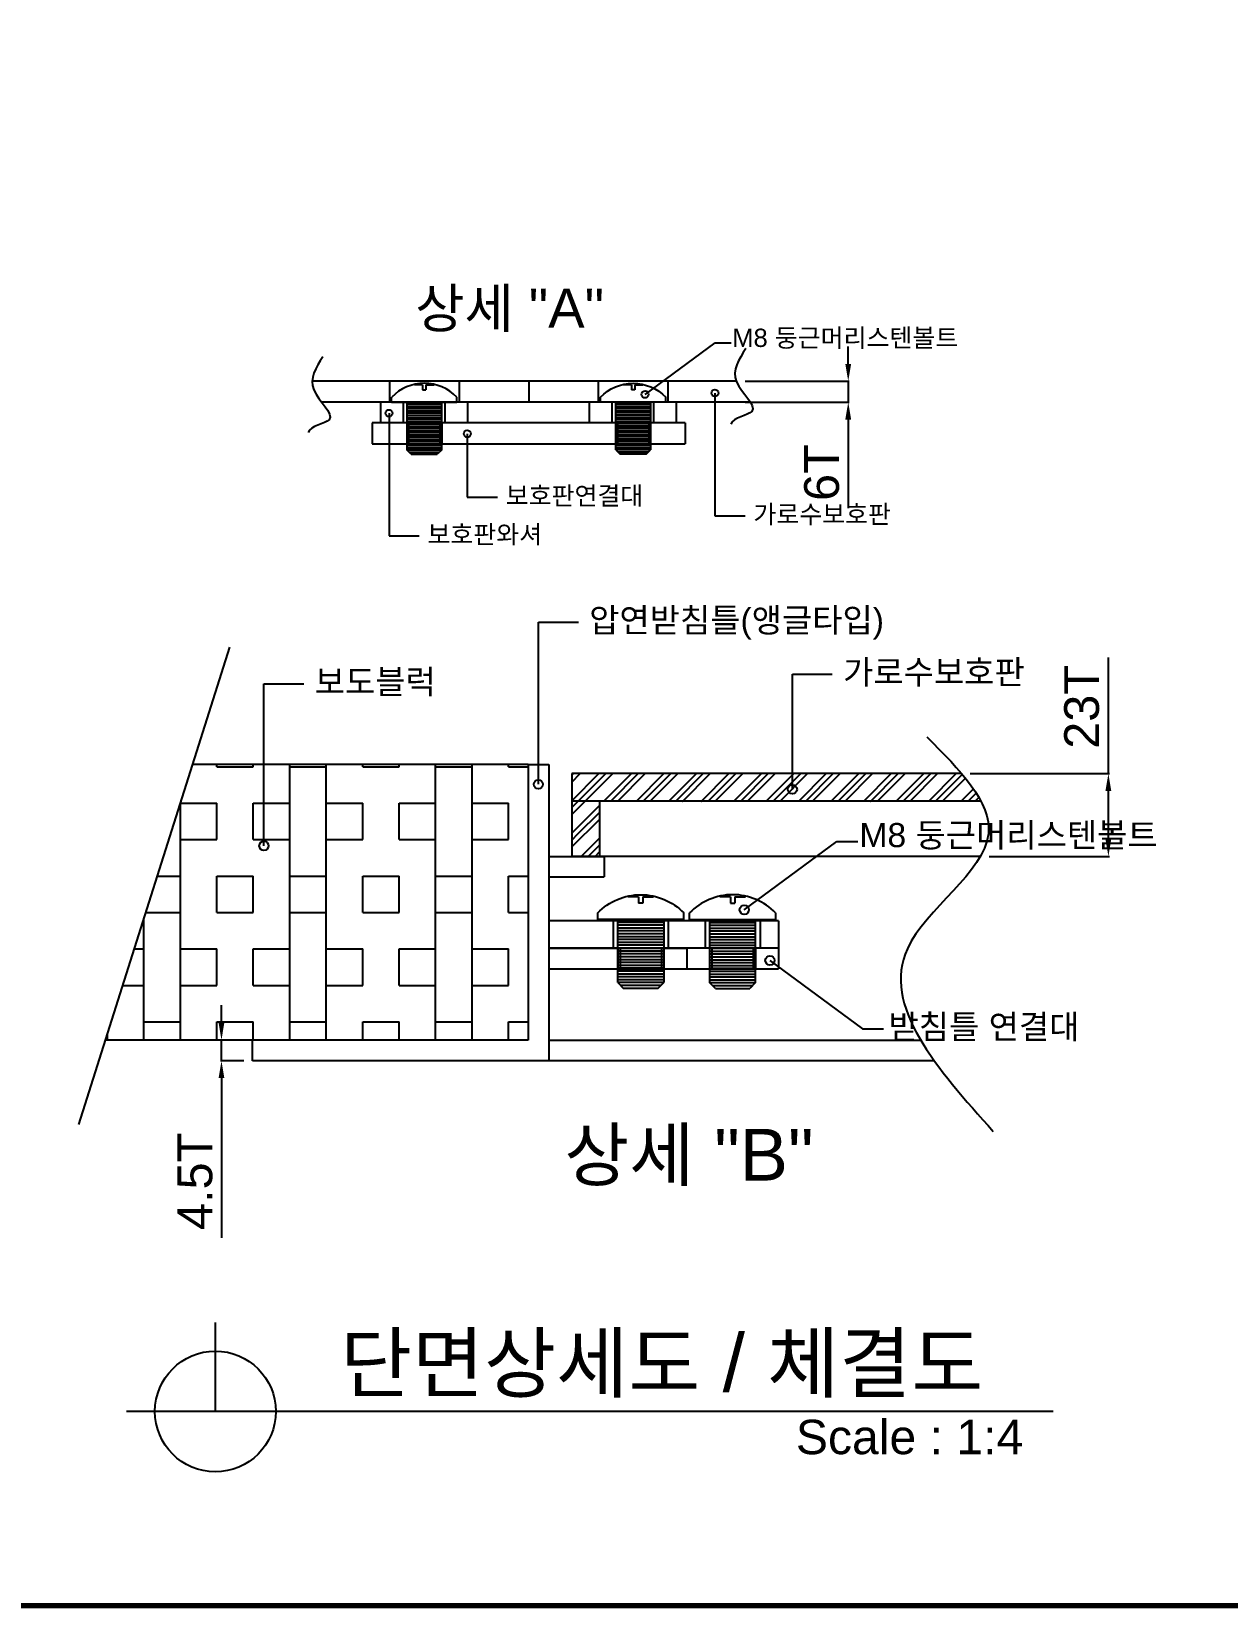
# Model space of a CAD drawing. Header units: millimetres. Extents: x 19476 to 24909, y -5101 to -1259.
# Drawn here: x 21670 to 23045, y -4975 to -3162 of the extents above; entities that cross this region are included whole.
import ezdxf
from ezdxf.enums import TextEntityAlignment as Align

# ---------------------------------------------------------------- set-up
doc = ezdxf.new("R2010")
doc.units = ezdxf.units.MM
doc.layers.add('LAYOUT', color=7, linetype='Continuous')
doc.layers.add('TEXT', color=7, linetype='Continuous')
doc.styles.get("Standard").update_dxf_attribs({"font": 'arial.ttf'})
doc.dimstyles.new('ISO-25', dxfattribs={"dimtxt": 40, "dimasz": 20, "dimexe": 1.25, "dimexo": 10, "dimgap": 10, "dimtad": 1, "dimdec": 0, "dimtxsty": 'Standard', "dimcen": 2.5, "dimclrd": 3, "dimclre": 3, "dimclrt": 3, "dimadec": 0, "dimazin": 0, "dimtfac": 1, "dimtdec": 0, "dimtmove": 0, "dimatfit": 3, "dimfxl": 1, "dimarcsym": 0})

# ---------------------------------------------------------------- blocks, each defined once
blk = doc.blocks.new('A$C36924EFD')
for p, q in [((0, 45), (0, -45)), ((0, 45), (6, 45)), ((6, -45), (6, 45)), ((0, -45), (6, -45))]:
    blk.add_line(p, q)
blk = doc.blocks.new('*D10')
at = {"color": 3, "lineweight": -2, "transparency": 16777216}
for p, q in [((22608.7, -3544.2), (22608.7, -3524.2)), ((22490.1, -3564.2), (22609.9, -3564.2)), ((22608.7, -3564.2), (22608.7, -3588.2)), ((22490.1, -3588.2), (22609.9, -3588.2)), ((22608.7, -3608.2), (22608.7, -3710.2))]:
    blk.add_line(p, q, dxfattribs=at)
at = {"color": 3, "transparency": 16777216}
for points in [[(22605.3, -3544.2), (22612, -3544.2), (22608.7, -3564.2)], [(22605.3, -3608.2), (22612, -3608.2), (22608.7, -3588.2)]]:
    blk.add_solid(points, dxfattribs=at)
at = {"layer": 'Defpoints', "color": 0, "transparency": 16777216}
for p in [(22480.1, -3564.2), (22480.1, -3588.2), (22608.7, -3588.2)]:
    blk.add_point(p, dxfattribs=at)
at = {"color": 3, "transparency": 16777216, "insert": (22578.3, -3669.2), "char_height": 40, "attachment_point": 5, "rotation": 90}
blk.add_mtext('6T', dxfattribs=at)
blk = doc.blocks.new('A$C5731754A')
at = {"color": 1}
for p, q in [((-11.2, 19.7), (-11.2, 20.5)), ((-1.9, 19.7), (-11.2, 19.7)), ((-1.9, 19.7), (-1.9, 14.1)), ((-1.9, 14.1), (1.9, 14.1)), ((1.9, 19.7), (1.9, 14.1)), ((1.9, 19.7), (11.2, 19.7)), ((11.2, 19.7), (11.2, 20.5)), ((-37.5, 0), (-37.5, 5.7)), ((-37.5, 0), (37.5, 0)), ((-20, 0), (-20, -55)), ((-20, 0), (20, 0)), ((20, -55), (20, 0)), ((37.5, 0), (37.5, 5.7)), ((-20, -2.5), (20, -2.5)), ((-20, -5), (20, -5)), ((-20, -7.5), (20, -7.5)), ((-20, -7.5), (20, -7.5)), ((-20, -10), (20, -10)), ((-20, -12.5), (20, -12.5)), ((-20, -12.5), (20, -12.5)), ((-20, -15), (20, -15)), ((-20, -17.5), (20, -17.5)), ((-20, -17.5), (20, -17.5)), ((-20, -20), (20, -20)), ((-20, -22.5), (20, -22.5)), ((-20, -22.5), (20, -22.5)), ((-20, -25), (20, -25)), ((-20, -27.5), (20, -27.5)), ((-20, -27.5), (20, -27.5)), ((-20, -30), (20, -30)), ((-20, -32.5), (20, -32.5)), ((-20, -35), (20, -35)), ((-20, -37.5), (20, -37.5)), ((-20, -40), (20, -40)), ((-20, -42.5), (20, -42.5)), ((-20, -45), (20, -45)), ((-20, -47.5), (20, -47.5)), ((-20, -50), (20, -50)), ((-20, -52.5), (20, -52.5)), ((-15, -60), (-20, -55)), ((-20, -55), (20, -55)), ((-17.5, -57.5), (17.5, -57.5)), ((-15, -60), (15, -60)), ((20, -55), (15, -60))]:
    blk.add_line(p, q, dxfattribs=at)
blk.add_arc((0, -30.4), 52, 43.8928, 136.1072, dxfattribs=at)
blk = doc.blocks.new('A$C600E4CCD')
for p, q in [((0, 6), (0, 0)), ((50, 6), (0, 6)), ((50, 6), (50, 0)), ((50, 0), (0, 0))]:
    blk.add_line(p, q)
at = {"color": 2}
for p, q in [((14, 6), (14, 0)), ((26, 6), (26, 0)), ((34, 6), (34, 0)), ((46, 6), (46, 0))]:
    blk.add_line(p, q, dxfattribs=at)
blk = doc.blocks.new('A$C723E4715')
blk.add_blockref('A$C5731754A', (0, 48))
blk = doc.blocks.new('*D30')
at = {"color": 3, "lineweight": -2, "transparency": 16777216}
for p, q in [((21888.3, -4301.5), (21888.3, -4281.5)), ((21914.1, -4321.5), (21887.1, -4321.5)), ((21888.3, -4345.2), (21888.3, -4321.5)), ((21914.1, -4345.2), (21887.1, -4345.2)), ((21888.3, -4365.2), (21888.3, -4548.8))]:
    blk.add_line(p, q, dxfattribs=at)
at = {"color": 3, "transparency": 16777216}
for points in [[(21885, -4301.5), (21891.6, -4301.5), (21888.3, -4321.5)], [(21891.6, -4365.2), (21885, -4365.2), (21888.3, -4345.2)]]:
    blk.add_solid(points, dxfattribs=at)
at = {"layer": 'Defpoints', "color": 0, "transparency": 16777216}
for p in [(21888.3, -4321.5), (21924.1, -4321.5), (21924.1, -4345.2)]:
    blk.add_point(p, dxfattribs=at)
at = {"color": 3, "transparency": 16777216, "insert": (21858, -4483.8), "char_height": 40, "attachment_point": 5, "rotation": 90}
blk.add_mtext('4.5T', dxfattribs=at)
blk = doc.blocks.new('*D31')
at = {"color": 3, "lineweight": -2, "transparency": 16777216}
for p, q in [((22907.7, -4015.2), (22907.7, -3881.7)), ((22749, -4015.2), (22908.9, -4015.2)), ((22907.7, -4090.3), (22907.7, -4035.2)), ((22770.5, -4110.3), (22908.9, -4110.3))]:
    blk.add_line(p, q, dxfattribs=at)
at = {"color": 3, "transparency": 16777216}
for points in [[(22911, -4035.2), (22904.3, -4035.2), (22907.7, -4015.2)], [(22904.3, -4090.3), (22911, -4090.3), (22907.7, -4110.3)]]:
    blk.add_solid(points, dxfattribs=at)
at = {"layer": 'Defpoints', "color": 0, "transparency": 16777216}
for p in [(22739, -4015.2), (22907.7, -4015.2), (22760.5, -4110.3)]:
    blk.add_point(p, dxfattribs=at)
at = {"color": 3, "transparency": 16777216, "insert": (22877.2, -3938.5), "char_height": 40, "attachment_point": 5, "rotation": 90}
blk.add_mtext('23T', dxfattribs=at)

msp = doc.modelspace()

# ---------------------------------------------------------------- hatches: boundary and pattern name
h = msp.add_hatch()
h.set_pattern_fill('BOX', color=256, scale=6.6)
h.set_pattern_definition([(90, (6208.56, -4929.34), (-167.64, 1e-14), []), (90, (6250.47, -4929.34), (-167.64, 1e-14), []), (0, (6208.56, -4929.34), (0, 167.64), [-41.91, 41.91]), (0, (6208.56, -4887.43), (0, 167.64), [-41.91, 41.91]), (0, (6208.56, -4845.52), (0, 167.64), [41.91, -41.91]), (0, (6208.56, -4803.6), (0, 167.64), [41.91, -41.91]), (90, (6292.38, -4929.34), (-167.64, 1e-14), [41.91, -41.91]), (90, (6334.29, -4929.34), (-167.64, 1e-14), [41.91, -41.91])])
h.paths.add_polyline_path([(21931.8, -4098.2, -0.414214), (21937.1, -4092.9), (21937.1, -4004.7), (21855.3, -4004.7), (21755, -4321.5), (22240.9, -4321.5), (22240.9, -4004.7), (21937.1, -4004.7), (21937.1, -4092.9, -0.414214), (21942.4, -4098.2, -1)])

# ---------------------------------------------------------------- linework, layer by layer
for p, q in [((22375.2, -3579.4), (22455.8, -3519.9)), ((22455.8, -3519.9), (22474, -3519.9)), ((22480.1, -3564.2), (21992.6, -3564.2)), ((22241.4, -3564.2), (22241.4, -3588.2)), ((22496.3, -3588.2), (22003.3, -3588.2)), ((22071.4, -3612.2), (22071.4, -3588.2)), ((22171.4, -3612.2), (22171.4, -3588.2)), ((22311.4, -3612.2), (22311.4, -3588.2)), ((22411.4, -3612.2), (22411.4, -3588.2)), ((22455.5, -3577.8), (22455.5, -3718.9)), ((22080.9, -3600.9), (22080.9, -3742)), ((22171.4, -3612.2), (22071.4, -3612.2)), ((22170.8, -3624.6), (22170.8, -3697.6)), ((22411.4, -3612.2), (22311.4, -3612.2)), ((22170.8, -3697.6), (22205.5, -3697.6)), ((22455.5, -3718.9), (22490.2, -3718.9)), ((22080.9, -3742), (22115.6, -3742)), ((22252.5, -4027.5), (22252.5, -3841.2)), ((22252.5, -3841.2), (22298.5, -3841.2)), ((21724.3, -4418.4), (21898, -3869.7)), ((21937.1, -4098.2), (21937.1, -3911.9)), ((21937.1, -3911.9), (21983, -3911.9)), ((22544.5, -4033.3), (22544.5, -3900.9)), ((22544.5, -3900.9), (22590.4, -3900.9)), ((22240.9, -4004.7), (21855.3, -4004.7)), ((22240.9, -4004.7), (22264.6, -4004.7)), ((22240.9, -4004.7), (22240.9, -4321.5)), ((22264.6, -4004.7), (22264.6, -4345.2)), ((22489.2, -4171.7), (22595.7, -4093.2)), ((22595.7, -4093.2), (22619.7, -4093.2)), ((22264.6, -4110.3), (22328, -4110.3)), ((22328, -4110.3), (22328, -4134)), ((22264.6, -4134), (22328, -4134)), ((22264.6, -4215.9), (22423, -4215.9)), ((22423, -4215.9), (22423, -4239.6)), ((22528.6, -4215.9), (22528.6, -4239.6)), ((22264.6, -4239.6), (22528.6, -4239.6)), ((22518.7, -4229.9), (22625.2, -4308.4)), ((22625.2, -4308.4), (22649.2, -4308.4)), ((22240.9, -4321.5), (21755, -4321.5)), ((21924.1, -4345.2), (21924.1, -4321.5)), ((22707.6, -4345.2), (21924.1, -4345.2)), ((21881.3, -4748.3), (21881.3, -4645.9)), ((22844.1, -4748.3), (21779, -4748.3))]:
    msp.add_line(p, q)
at = {"color": 2}
for p, q in [((22081.4, -3564.2), (22081.4, -3588.2)), ((22161.4, -3564.2), (22161.4, -3588.2)), ((22321.4, -3564.2), (22321.4, -3588.2)), ((22401.4, -3564.2), (22401.4, -3588.2)), ((22097.4, -3612.2), (22097.4, -3588.2)), ((22145.4, -3612.2), (22145.4, -3588.2)), ((22337.4, -3612.2), (22337.4, -3588.2)), ((22385.4, -3612.2), (22385.4, -3588.2)), ((22103.4, -3612.2), (22103.4, -3636.2)), ((22139.4, -3612.2), (22139.4, -3636.2)), ((22343.4, -3612.2), (22343.4, -3636.2)), ((22379.4, -3612.2), (22379.4, -3636.2)), ((22291, -4015.2), (22291, -4110.3)), ((22739, -4015.2), (22291, -4015.2)), ((22761.2, -4046.9), (22291, -4046.9)), ((22322.7, -4046.9), (22322.7, -4110.3)), ((22760.5, -4110.3), (22291, -4110.3)), ((22346.5, -4215.9), (22346.5, -4239.6)), ((22394, -4215.9), (22394, -4239.6)), ((22452.1, -4215.9), (22452.1, -4239.6)), ((22499.6, -4215.9), (22499.6, -4239.6)), ((22264.6, -4321.5), (22691.9, -4321.5))]:
    msp.add_line(p, q, dxfattribs=at)
at = {"color": 4}
for p, q in [((22101.4, -3612.2), (22101.4, -3636.2)), ((22141.4, -3612.2), (22141.4, -3636.2)), ((22341.4, -3612.2), (22341.4, -3636.2)), ((22381.4, -3612.2), (22381.4, -3636.2)), ((22343.8, -4215.9), (22343.8, -4239.6)), ((22396.6, -4215.9), (22396.6, -4239.6)), ((22449.4, -4215.9), (22449.4, -4239.6)), ((22502.2, -4215.9), (22502.2, -4239.6))]:
    msp.add_line(p, q, dxfattribs=at)
at = {"color": 2, "linetype": 'Continuous'}
for p, q in [((22291, -4046.4), (22322.2, -4015.2)), ((22291, -4016.9), (22292.8, -4015.2)), ((22291, -4024.9), (22300.7, -4015.2)), ((22298.4, -4046.9), (22330.1, -4015.2)), ((22306.4, -4046.9), (22338, -4015.2)), ((22327.9, -4046.9), (22359.5, -4015.2)), ((22335.8, -4046.9), (22367.4, -4015.2)), ((22343.7, -4046.9), (22375.4, -4015.2)), ((22365.2, -4046.9), (22396.9, -4015.2)), ((22373.1, -4046.9), (22404.8, -4015.2)), ((22381, -4046.9), (22412.7, -4015.2)), ((22402.5, -4046.9), (22434.2, -4015.2)), ((22410.5, -4046.9), (22442.1, -4015.2)), ((22418.4, -4046.9), (22450, -4015.2)), ((22439.9, -4046.9), (22471.5, -4015.2)), ((22447.8, -4046.9), (22479.4, -4015.2)), ((22455.7, -4046.9), (22487.4, -4015.2)), ((22477.2, -4046.9), (22508.9, -4015.2)), ((22485.1, -4046.9), (22516.8, -4015.2)), ((22493, -4046.9), (22524.7, -4015.2)), ((22514.5, -4046.9), (22546.2, -4015.2)), ((22522.5, -4046.9), (22554.1, -4015.2)), ((22530.4, -4046.9), (22562, -4015.2)), ((22551.9, -4046.9), (22583.5, -4015.2)), ((22559.8, -4046.9), (22591.5, -4015.2)), ((22567.7, -4046.9), (22599.4, -4015.2)), ((22589.2, -4046.9), (22620.9, -4015.2)), ((22597.1, -4046.9), (22628.8, -4015.2)), ((22605, -4046.9), (22636.7, -4015.2)), ((22626.5, -4046.9), (22658.2, -4015.2)), ((22634.5, -4046.9), (22666.1, -4015.2)), ((22642.4, -4046.9), (22674, -4015.2)), ((22663.9, -4046.9), (22695.5, -4015.2)), ((22671.8, -4046.9), (22703.5, -4015.2)), ((22679.7, -4046.9), (22711.4, -4015.2)), ((22701.2, -4046.9), (22732.9, -4015.2)), ((22709.1, -4046.9), (22739.8, -4016.2)), ((22717.1, -4046.9), (22743.4, -4020.5)), ((22738.6, -4046.9), (22752.6, -4032.8)), ((22746.5, -4046.9), (22755.8, -4037.6)), ((22291, -4054.3), (22298.4, -4046.9)), ((22291, -4062.2), (22306.3, -4046.9)), ((22291, -4083.7), (22322.7, -4052)), ((22298.4, -4046.9), (22298.4, -4046.9)), ((22306.3, -4046.9), (22306.4, -4046.9)), ((22327.8, -4046.9), (22327.9, -4046.9)), ((22335.8, -4046.9), (22335.8, -4046.9)), ((22343.7, -4046.9), (22343.7, -4046.9)), ((22365.2, -4046.9), (22365.2, -4046.9)), ((22373.1, -4046.9), (22373.1, -4046.9)), ((22381, -4046.9), (22381, -4046.9)), ((22402.5, -4046.9), (22402.5, -4046.9)), ((22410.4, -4046.9), (22410.5, -4046.9)), ((22418.3, -4046.9), (22418.4, -4046.9)), ((22439.8, -4046.9), (22439.9, -4046.9)), ((22455.7, -4046.9), (22455.7, -4046.9)), ((22477.2, -4046.9), (22477.2, -4046.9)), ((22485.1, -4046.9), (22485.1, -4046.9)), ((22493, -4046.9), (22493, -4046.9)), ((22514.5, -4046.9), (22514.5, -4046.9)), ((22522.4, -4046.9), (22522.5, -4046.9)), ((22530.4, -4046.9), (22530.4, -4046.9)), ((22551.9, -4046.9), (22551.9, -4046.9)), ((22559.8, -4046.9), (22559.8, -4046.9)), ((22567.7, -4046.9), (22567.7, -4046.9)), ((22589.2, -4046.9), (22589.2, -4046.9)), ((22597.1, -4046.9), (22597.1, -4046.9)), ((22605, -4046.9), (22605, -4046.9)), ((22626.5, -4046.9), (22626.5, -4046.9)), ((22634.4, -4046.9), (22634.5, -4046.9)), ((22642.4, -4046.9), (22642.4, -4046.9)), ((22663.9, -4046.9), (22663.9, -4046.9)), ((22671.8, -4046.9), (22671.8, -4046.9)), ((22701.2, -4046.9), (22701.2, -4046.9)), ((22709.1, -4046.9), (22709.1, -4046.9)), ((22717, -4046.9), (22717.1, -4046.9)), ((22738.5, -4046.9), (22738.6, -4046.9)), ((22746.4, -4046.9), (22746.5, -4046.9)), ((22754.4, -4046.9), (22758.7, -4042.5)), ((22754.4, -4046.9), (22754.4, -4046.9)), ((22291, -4099.5), (22322.7, -4067.9)), ((22298.4, -4084.2), (22322.7, -4059.9)), ((22291, -4091.6), (22298.4, -4084.2)), ((22301.8, -4110.3), (22322.7, -4089.4)), ((22309.7, -4110.3), (22322.7, -4097.3)), ((22317.7, -4110.3), (22322.7, -4105.2))]:
    msp.add_line(p, q, dxfattribs=at)
for centre, radius in [((22375.2, -3579.4), 4.02), ((22455.5, -3577.8), 4.02), ((22080.9, -3600.9), 4.02), ((22170.8, -3624.6), 4.02), ((22252.5, -4027.5), 5.3), ((22544.5, -4033.3), 5.3), ((21937.1, -4098.2), 5.3), ((22489.2, -4171.7), 5.3), ((22518.7, -4229.9), 5.3), ((21881.3, -4748.3), 69.4)]:
    msp.add_circle(centre, radius)
for points in [[(22490.9, -3526.7), (22482.8, -3539.1), (22467, -3563.4), (22517.1, -3601.9), (22476.3, -3605.6), (22473.9, -3613.6)], [(22004.9, -3536.2), (21996.9, -3548.5), (21981.1, -3572.9), (22031.2, -3611.4), (21990.3, -3615.1), (21988, -3623.1)]]:
    msp.add_open_spline(points, degree=3, knots=[0, 0, 0, 0, 39.447543, 77.809698, 105.591097, 105.591097, 105.591097, 105.591097])
msp.add_spline([(22699, -3972.8), (22769.8, -4084.4), (22676.7, -4216.4), (22775.4, -4426.6)], degree=3)
at = {"layer": 'LAYOUT', "const_width": 6.47}
msp.add_lwpolyline([(19605.3, -4971.5), (24779.7, -4971.5), (24779.7, -1388.2), (19605.3, -1388.2)], close=True, dxfattribs=at)

# ---------------------------------------------------------------- block references
msp.add_blockref('A$C5731754A', (22121.4, -3588.2))
at = {"xscale": -1}
msp.add_blockref('A$C5731754A', (22361.4, -3588.2), dxfattribs=at)
at = {"xscale": 4, "yscale": 4, "zscale": 4, "rotation": 270}
msp.add_blockref('A$C36924EFD', (22241.4, -3612.2), dxfattribs=at)
for name, p, xscale, yscale, zscale in [('A$C723E4715', (22370.2, -4246.2), -1.32, 1.32, 1.32), ('A$C723E4715', (22475.8, -4246.2), 1.32, 1.32, 1.32), ('A$C600E4CCD', (22264.6, -4215.9), 5.28, 5.28, 5.28)]:
    msp.add_blockref(name, p, dxfattribs=dict(xscale=xscale, yscale=yscale, zscale=zscale))

# ---------------------------------------------------------------- texts
at = {"color": 4}
for s, height, p in [('상세 "A"', 45, (22111.1, -3502.7)), ('상세 "B"', 59.4, (22282.5, -4482.9))]:
    msp.add_text(s, height=height, dxfattribs=at).set_placement(p)
for s, height, p in [('M8 둥근머리스텐볼트', 21, (22475.4, -3524.8)), ('보호판연결대', 21, (22215, -3706.2)), ('가로수보호판', 21, (22499.7, -3727.6)), ('보호판와셔', 21, (22125.1, -3750.7)), ('압연받침틀(앵글타입)', 27.72, (22310.9, -3852.7)), ('보도블럭', 27.72, (21995.5, -3923.4)), ('가로수보호판', 27.72, (22602.8, -3912.4)), ('M8 둥근머리스텐볼트', 27.72, (22621.5, -4099.7)), ('받침틀 연결대', 27.72, (22655, -4319.9))]:
    msp.add_text(s, height=height).set_placement(p)
at = {"layer": 'TEXT'}
msp.add_text('단면상세도 / 체결도', height=66, dxfattribs=at).set_placement((22394.3, -4725.5), align=Align.CENTER)
msp.add_text('Scale : 1:4', height=39.6, dxfattribs=at).set_placement((22548.5, -4797.4))

# ---------------------------------------------------------------- dimensions: what is measured, and where the dimension line sits
dim = msp.add_linear_dim(base=(22608.7, -3588.2), p1=(22480.1, -3564.2), p2=(22480.1, -3588.2), angle=90, text='6T', dimstyle='ISO-25')
dim.commit()
dim.dimension.update_dxf_attribs({"geometry": '*D10', "text_midpoint": (22578.3, -3669.2)})
dim = msp.add_linear_dim(base=(22907.7, -4015.2), p1=(22760.5, -4110.3), p2=(22739, -4015.2), angle=90, text='23T', dimstyle='ISO-25', override={"dimtxsty": 'Standard'})
dim.commit()
dim.dimension.update_dxf_attribs({"geometry": '*D31', "text_midpoint": (22877.2, -3938.5)})
dim = msp.add_linear_dim(base=(21888.3, -4321.5), p1=(21924.1, -4345.2), p2=(21924.1, -4321.5), angle=90, text='4.5T', dimstyle='ISO-25')
dim.commit()
dim.dimension.update_dxf_attribs({"geometry": '*D30', "text_midpoint": (21888.3, -4483.8), "dimtype": 160})

doc.saveas('drawing.dxf')
